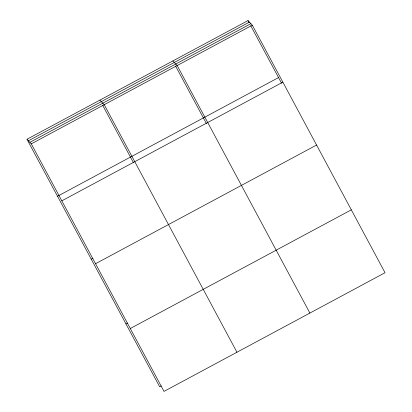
<?xml version="1.0" encoding="UTF-8"?>
<svg xmlns="http://www.w3.org/2000/svg" width="412" height="412" viewBox="0 0 412 412"><rect width="100%" height="100%" fill="white"/><g stroke="black" fill="none" stroke-linecap="round" stroke-linejoin="round"><path stroke-width="0.62" d="M26.96 139.277L247.998 20.6L252.314 25.183L385.04 272.723L164.002 391.4L31.276 143.86L26.96 139.277L159.686 386.817L161.386 385.905M28.382 140.791L249.42 22.114M29.849 142.351L250.887 23.675M31.276 143.86L252.314 25.183M57.51 196.251L278.548 77.574M61.826 200.84L282.864 82.158M91.227 259.138L92.921 258.226M95.543 263.721L316.581 145.045M125.969 323.93L127.663 323.018M130.285 328.513L351.323 209.837M172.844 60.95L177.16 65.534L309.891 313.074M99.9 100.116L104.215 104.7L236.946 352.234M247.998 20.6L248.905 22.294M250.717 25.678L281.581 83.239M175.564 66.028L206.433 123.59M102.624 105.189L133.488 162.755"/></g></svg>
